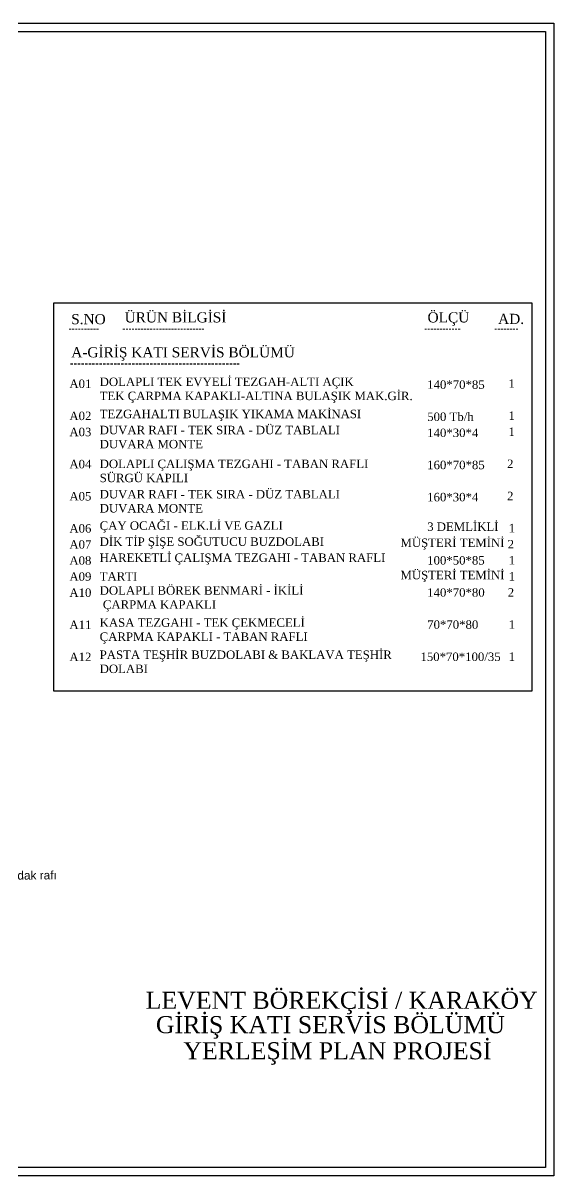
# Model space of a CAD drawing. Header units: centimetres. Extents: x 656 to 3822, y 4837 to 6203.
# Drawn here: x 1575 to 2202, y 4837 to 6201 of the extents above; entities that cross this region are included whole.
import ezdxf

# ---------------------------------------------------------------- set-up
doc = ezdxf.new("R2010")
doc.units = ezdxf.units.CM
doc.layers.add('YAZI', color=7, linetype='Continuous')
doc.styles.get("Standard").update_dxf_attribs({"font": 'arial.ttf'})
doc.styles.add('style2', font='times.ttf', dxfattribs={"height": 11})
doc.styles.add('ÖZKAN1', font='comic.ttf', dxfattribs={"width": 0.8, "height": 6})

msp = doc.modelspace()

# ---------------------------------------------------------------- linework, layer by layer
at = {"color": 1}
for points in [[(706.8, 6200.6), (2202.2, 6200.6), (2202.2, 4837.4), (706.8, 4837.4)], [(716.8, 6190.6), (2192.2, 6190.6), (2192.2, 4847.4), (716.8, 4847.4)], [(1611.1, 5869.6), (2176.2, 5869.6), (2176.2, 5410.6), (1611.1, 5410.6)]]:
    msp.add_lwpolyline(points, close=True, dxfattribs=at)

# ---------------------------------------------------------------- texts
at = {"color": 0, "attachment_point": 1}
for s, width, insert, char_height in [('{\\fTimes New Roman|b0|i0|c162|p18;S.NO}', 198.498, (1631.5, 5856.5), 12), ('{\\fTimes New Roman|b0|i0|c162|p18;ÜRÜN BİLGİSİ}', 198.498, (1694.7, 5858.6), 12), ('{\\fTimes New Roman|b0|i0|c162|p18;ÖLÇÜ}', 198.498, (2052.8, 5858.6), 12), ('{\\fTimes New Roman|b0|i0|c162|p18;AD.}', 198.498, (2136.2, 5856.8), 12), ('{\\fTimes New Roman|b0|i0|c162|p18;A-GİRİŞ KATI SERVİS BÖLÜMÜ}', 270.529, (1631.6, 5817.3), 12), ('{\\fTimes New Roman|b0|i0|c162|p18;\\C7;DOLAPLI TEK EVYELİ TEZGAH-ALTI AÇIK\\PTEK ÇARPMA KAPAKLI-ALTINA BULAŞIK MAK.GİR.}', 712.94, (1665.2, 5781.4), 10), ('{\\fTimes New Roman|b0|i0|c162|p18;A01}', 198.498, (1629.4, 5779.1), 10), ('{\\fTimes New Roman|b0|i0|c162|p18;140*70*85}', 361.492, (2052.4, 5778.1), 10), ('{\\fTimes New Roman|b0|i0|c162|p18;1}', 361.492, (2148.5, 5779.4), 10), ('{\\fTimes New Roman|b0|i0|c162|p18;A02}', 198.498, (1629.4, 5741.1), 10), ('{\\fTimes New Roman|b0|i0|c162|p18;TEZGAHALTI BULAŞIK YIKAMA MAKİNASI }', 712.94, (1665.2, 5743.4), 10), ('{\\fTimes New Roman|b0|i0|c162|p18;500 Tb/h}', 361.492, (2052.4, 5740.1), 10), ('{\\fTimes New Roman|b0|i0|c162|p18;1}', 361.492, (2148.5, 5741.4), 10), ('{\\fTimes New Roman|b0|i0|c162|p18;DUVAR RAFI - TEK SIRA - DÜZ TABLALI  \\PDUVARA MONTE}', 712.94, (1665.2, 5724.4), 10), ('{\\fTimes New Roman|b0|i0|c162|p18;A03}', 198.498, (1629.4, 5722.1), 10), ('{\\fTimes New Roman|b0|i0|c162|p18;140*30*4}', 361.492, (2052.4, 5721.1), 10), ('{\\fTimes New Roman|b0|i0|c162|p18;1}', 361.492, (2148.5, 5722.4), 10), ('{\\fTimes New Roman|b0|i0|c162|p18;A04}', 198.498, (1629.4, 5684.1), 10), ('{\\fTimes New Roman|b0|i0|c162|p18;DOLAPLI ÇALIŞMA TEZGAHI - TABAN RAFLI\\PSÜRGÜ KAPILI }', 712.94, (1665.2, 5684.4), 10), ('{\\fTimes New Roman|b0|i0|c162|p18;160*70*85}', 361.492, (2052.4, 5683.1), 10), ('{\\fTimes New Roman|b0|i0|c162|p18;2}', 361.492, (2146.8, 5684.4), 10), ('{\\fTimes New Roman|b0|i0|c162|p18;A05}', 198.498, (1629.4, 5646.1), 10), ('{\\fTimes New Roman|b0|i0|c162|p18;DUVAR RAFI - TEK SIRA - DÜZ TABLALI  \\PDUVARA MONTE}', 712.94, (1665.2, 5648.5), 10), ('{\\fTimes New Roman|b0|i0|c162|p18;160*30*4}', 361.492, (2052.4, 5645.1), 10), ('{\\fTimes New Roman|b0|i0|c162|p18;2}', 361.492, (2146.8, 5646.4), 10), ('{\\fTimes New Roman|b0|i0|c162|p18;A06}', 198.498, (1629.4, 5608.1), 10), ('{\\fTimes New Roman|b0|i0|c162|p18;ÇAY OCAĞI - ELK.Lİ VE GAZLI}', 712.94, (1665.2, 5611.4), 10), ('{\\fTimes New Roman|b0|i0|c162|p18;3 DEMLİKLİ}', 361.492, (2052.4, 5610.1), 10), ('{\\fTimes New Roman|b0|i0|c162|p18;1}', 361.492, (2148.7, 5608.4), 10), ('{\\fTimes New Roman|b0|i0|c162|p18;HAREKETLİ ÇALIŞMA TEZGAHI - TABAN RAFLI}', 712.94, (1665.2, 5573.4), 10), ('{\\fTimes New Roman|b0|i0|c162|p18;A08}', 198.498, (1629.4, 5570.1), 10), ('{\\fTimes New Roman|b0|i0|c162|p18;100*50*85}', 361.492, (2052.4, 5570.3), 10), ('{\\fTimes New Roman|b0|i0|c162|p18;1}', 361.492, (2148.7, 5570.4), 10), ('{\\fTimes New Roman|b0|i0|c162|p18;DOLAPLI BÖREK BENMARİ - İKİLİ\\P ÇARPMA KAPAKLI}', 712.94, (1665.2, 5534.7), 10), ('{\\fTimes New Roman|b0|i0|c162|p18;A10}', 198.498, (1629.4, 5532.1), 10), ('{\\fTimes New Roman|b0|i0|c162|p18;140*70*80}', 361.492, (2052.4, 5532.3), 10), ('{\\fTimes New Roman|b0|i0|c162|p18;2}', 361.492, (2147.6, 5532.4), 10), ('{\\fTimes New Roman|b0|i0|c162|p18;A11}', 198.498, (1629.4, 5494.1), 10), ('{\\fTimes New Roman|b0|i0|c162|p18;KASA TEZGAHI - TEK ÇEKMECELİ\\PÇARPMA KAPAKLI - TABAN RAFLI}', 712.94, (1665.2, 5496.7), 10), ('{\\fTimes New Roman|b0|i0|c162|p18;70*70*80}', 361.492, (2052.4, 5494.3), 10), ('{\\fTimes New Roman|b0|i0|c162|p18;1}', 361.492, (2148.7, 5494.4), 10), ('{\\fTimes New Roman|b0|i0|c162|p18;A12}', 198.498, (1629.4, 5456.1), 10), ('{\\fTimes New Roman|b0|i0|c162|p18;PASTA TEŞHİR BUZDOLABI & BAKLAVA TEŞHİR\\PDOLABI}', 712.94, (1665.2, 5458.7), 10), ('{\\fTimes New Roman|b0|i0|c162|p18;150*70*100/35}', 361.492, (2044.4, 5456.3), 10), ('{\\fTimes New Roman|b0|i0|c162|p18;1}', 361.492, (2148.7, 5456.4), 10)]:
    msp.add_mtext_dynamic_manual_height_columns(s, width=width, gutter_width=54.5, heights=[0], dxfattribs=dict(at, insert=insert, char_height=char_height))
at = {"color": 6, "char_height": 10, "attachment_point": 1}
for s, width, insert in [('{\\fTimes New Roman|b0|i0|c162|p18;A07}', 198.498, (1629.4, 5589.1)), ('{\\fTimes New Roman|b0|i0|c162|p18;\\C6;DİK TİP ŞİŞE SOĞUTUCU BUZDOLABI}', 712.94, (1665.2, 5592.4)), ('{\\fTimes New Roman|b0|i0|c162|p18;MÜŞTERİ TEMİNİ}', 361.492, (2020.8, 5591.1)), ('{\\fTimes New Roman|b0|i0|c162|p18;2}', 361.492, (2147.5, 5589.4)), ('{\\fTimes New Roman|b0|i0|c162|p18;A09}', 198.498, (1629.4, 5551.1)), ('{\\fTimes New Roman|b0|i0|c162|p18;\\C6;TARTI}', 712.94, (1665.2, 5551.3)), ('{\\fTimes New Roman|b0|i0|c162|p18;\\C6;MÜŞTERİ TEMİNİ}', 361.492, (2020.8, 5552.9)), ('{\\fTimes New Roman|b0|i0|c162|p18;1}', 361.492, (2148.7, 5551.4))]:
    msp.add_mtext_dynamic_manual_height_columns(s, width=width, gutter_width=54.5, heights=[0], dxfattribs=dict(at, insert=insert))
at = {"insert": (1547.7, 5197.6), "char_height": 10, "attachment_point": 1, "rotation": 0.4326}
msp.add_mtext_dynamic_manual_height_columns('bardak rafı', width=63.356, gutter_width=12.5, heights=[0], dxfattribs=at)
at = {"layer": 'YAZI', "color": 0, "style": 'ÖZKAN1', "width": 0.8}
for s, height, p in [('----------', 10.08, (1628.6, 5834.9)), ('---------------------------', 10.08, (1692.1, 5834.9)), ('------------', 10.08, (2048.8, 5834.9)), ('--------', 10.08, (2131.6, 5834.9)), ('-----------------------------------------------', 12, (1630.1, 5792.9))]:
    msp.add_text(s, height=height, dxfattribs=at).set_placement(p)
at = {"layer": 'YAZI', "color": 1, "style": 'style2'}
for s, p in [('LEVENT BÖREKÇİSİ / KARAKÖY', (1719.6, 5035)), ('GİRİŞ KATI SERVİS BÖLÜMÜ', (1731.7, 5006.2)), ('YERLEŞİM PLAN PROJESİ', (1764.1, 4975.3))]:
    msp.add_text(s, height=20.194, dxfattribs=at).set_placement(p)

doc.saveas('drawing.dxf')
